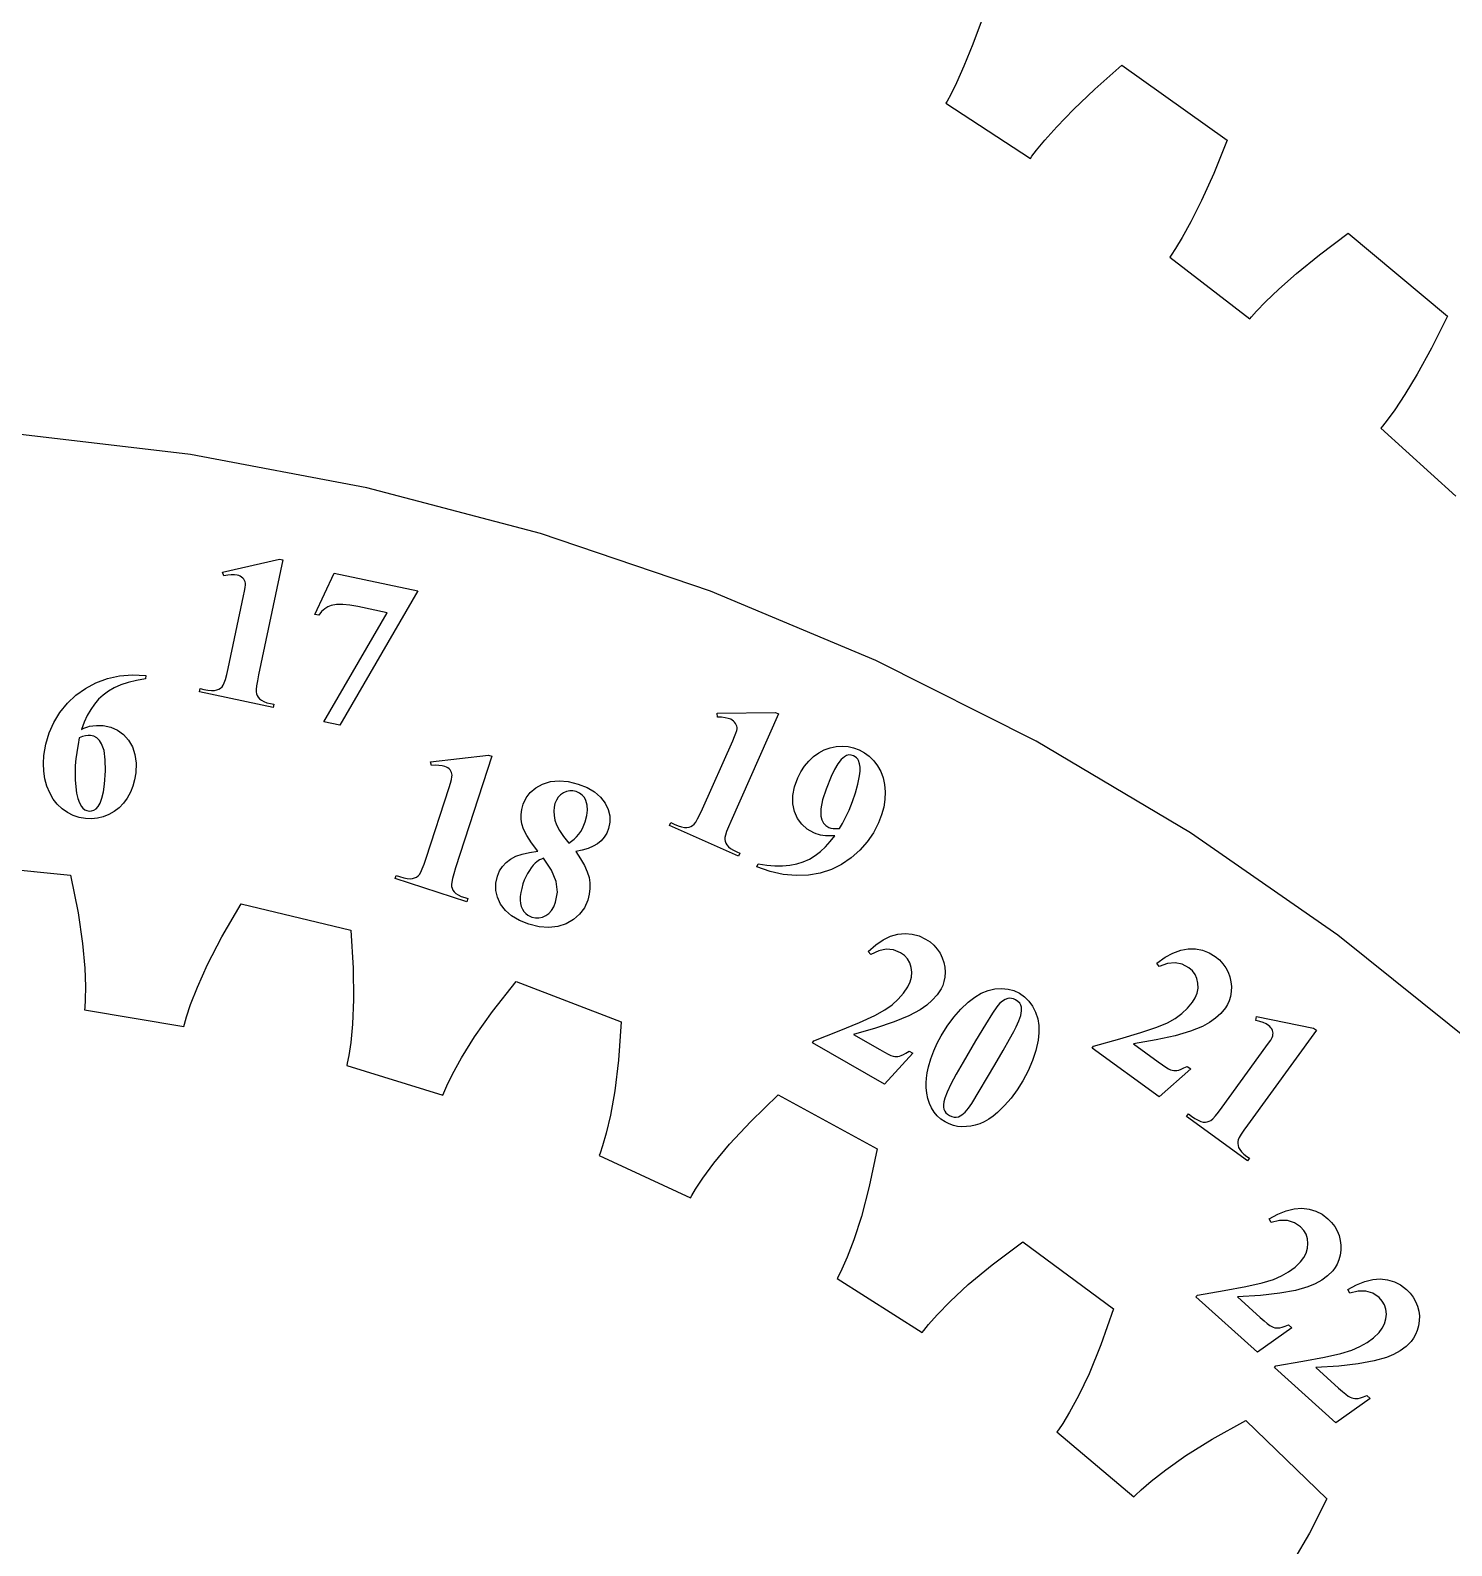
# Model space of a CAD drawing. Header units: metres. Extents: x -322 to 194, y -258 to 258.
# Drawn here: x -11.7 to 70.3, y 83.7 to 171.1 of the extents above; entities that cross this region are included whole.
import ezdxf

# ---------------------------------------------------------------- set-up
doc = ezdxf.new("R2010")
doc.units = ezdxf.units.M

msp = doc.modelspace()

# ---------------------------------------------------------------- linework, layer by layer
for p, q in [((43.2394, 171.952), (42.6589, 170.342)), ((42.6589, 170.342), (42.1422, 169.07)), ((42.1422, 169.07), (41.7088, 168.112)), ((49.6904, 167.757), (51.2448, 169.128)), ((51.2448, 169.128), (57.3403, 164.81)), ((41.7088, 168.112), (41.3769, 167.449)), ((41.1646, 167.062), (41.0897, 166.936)), ((41.3769, 167.449), (41.1646, 167.062)), ((48.4537, 166.573), (49.6904, 167.757)), ((41.0897, 166.936), (45.977, 163.758)), ((47.5006, 165.585), (48.4537, 166.573)), ((46.8013, 164.801), (47.5006, 165.585)), ((46.3295, 164.228), (46.8013, 164.801)), ((57.3403, 164.81), (56.5621, 162.888)), ((45.977, 163.758), (46.0618, 163.877)), ((46.0618, 163.877), (46.3295, 164.228)), ((56.5621, 162.888), (55.8554, 161.329)), ((55.8554, 161.329), (55.2393, 160.102)), ((55.2393, 160.102), (54.7312, 159.182)), ((54.7312, 159.182), (54.3477, 158.548)), ((62.6593, 158.194), (64.3178, 159.437)), ((64.3178, 159.437), (70.0509, 154.648)), ((54.3477, 158.548), (54.1052, 158.179)), ((54.1052, 158.179), (54.0206, 158.059)), ((54.0206, 158.059), (58.6399, 154.502)), ((61.3324, 157.112), (62.6593, 158.194)), ((60.3038, 156.203), (61.3324, 157.112)), ((59.5445, 155.476), (60.3038, 156.203)), ((58.734, 154.615), (59.0287, 154.943)), ((59.0287, 154.943), (59.5445, 155.476)), ((58.6399, 154.502), (58.734, 154.615)), ((70.0509, 154.648), (69.1225, 152.795)), ((69.1225, 152.795), (68.2942, 151.297)), ((68.2942, 151.297), (67.5825, 150.123)), ((67.5825, 150.123), (67.0029, 149.246)), ((67.0029, 149.246), (66.5702, 148.644)), ((-2.496, 146.664), (-12.7816, 147.876)), ((66.2992, 148.295), (66.2053, 148.183)), ((66.2053, 148.183), (70.5275, 144.27)), ((66.5702, 148.644), (66.2992, 148.295)), ((7.6799, 144.736), (-2.496, 146.664)), ((17.6966, 142.104), (7.6799, 144.736)), ((27.5053, 138.78), (17.6966, 142.104)), ((-0.64644, 139.882), (2.64139, 140.623)), ((2.83897, 140.581), (1.4285, 133.945)), ((2.64139, 140.623), (2.83897, 140.581)), ((-0.57875, 139.671), (-0.64644, 139.882)), ((-0.35113, 139.71), (-0.57875, 139.671)), ((-0.1451, 139.729), (-0.35113, 139.71)), ((0.03934, 139.727), (-0.1451, 139.729)), ((0.20224, 139.705), (0.03934, 139.727)), ((0.29391, 139.679), (0.20224, 139.705)), ((0.37721, 139.642), (0.29391, 139.679)), ((0.45213, 139.594), (0.37721, 139.642)), ((0.51869, 139.534), (0.45213, 139.594)), ((0.57521, 139.468), (0.51869, 139.534)), ((0.61885, 139.398), (0.57521, 139.468)), ((0.6496, 139.325), (0.61885, 139.398)), ((0.66745, 139.248), (0.6496, 139.325)), ((0.6539, 138.986), (0.66982, 139.143)), ((0.66982, 139.143), (0.66745, 139.248)), ((4.67241, 137.443), (5.79056, 139.822)), ((5.79056, 139.822), (10.6236, 138.795)), ((-0.32433, 134.318), (0.56718, 138.512)), ((0.56718, 138.512), (0.61967, 138.775)), ((0.61967, 138.775), (0.6539, 138.986)), ((10.6236, 138.795), (6.12775, 131.049)), ((37.0582, 134.779), (27.5053, 138.78)), ((4.89932, 137.395), (4.67241, 137.443)), ((5.0701, 137.599), (4.89932, 137.395)), ((5.24728, 137.76), (5.0701, 137.599)), ((5.20242, 131.245), (8.85794, 137.535)), ((5.43091, 137.877), (5.24728, 137.76)), ((5.62093, 137.952), (5.43091, 137.877)), ((5.9257, 138.006), (5.62093, 137.952)), ((6.28508, 138.014), (5.9257, 138.006)), ((6.69908, 137.977), (6.28508, 138.014)), ((7.16771, 137.894), (6.69908, 137.977)), ((8.85794, 137.535), (7.16771, 137.894)), ((46.3087, 130.122), (37.0582, 134.779)), ((-7.28972, 133.735), (-6.58737, 133.887)), ((-6.58737, 133.887), (-5.84708, 133.947)), ((-5.84708, 133.947), (-5.06882, 133.916)), ((-5.06882, 133.916), (-5.08888, 133.725)), ((-0.47842, 133.688), (-0.40401, 133.966)), ((-0.40401, 133.966), (-0.32433, 134.318)), ((1.4285, 133.945), (1.3595, 133.6)), ((-9.11816, 132.773), (-8.56757, 133.166)), ((-8.56757, 133.166), (-7.95412, 133.49)), ((-7.95412, 133.49), (-7.28972, 133.735)), ((-7.23337, 133.007), (-7.5354, 132.786)), ((-6.89943, 133.202), (-7.23337, 133.007)), ((-6.52385, 133.371), (-6.89943, 133.202)), ((-6.09691, 133.514), (-6.52385, 133.371)), ((-5.61858, 133.632), (-6.09691, 133.514)), ((-5.08888, 133.725), (-5.61858, 133.632)), ((-1.98492, 132.969), (-1.94501, 133.157)), ((2.27197, 132.065), (-1.98492, 132.969)), ((-1.94501, 133.157), (-1.73274, 133.112)), ((-1.73274, 133.112), (-1.49327, 133.069)), ((-1.49327, 133.069), (-1.2874, 133.049)), ((-1.2874, 133.049), (-1.11514, 133.051)), ((-1.11514, 133.051), (-0.97649, 133.077)), ((-0.97649, 133.077), (-0.86221, 133.122)), ((-0.86221, 133.122), (-0.76326, 133.182)), ((-0.76326, 133.182), (-0.67966, 133.257)), ((-0.67966, 133.257), (-0.61137, 133.347)), ((-0.61137, 133.347), (-0.54755, 133.481)), ((-0.54755, 133.481), (-0.47842, 133.688)), ((1.28967, 133.111), (1.28883, 132.966)), ((1.28883, 132.966), (1.30931, 132.857)), ((1.31323, 133.322), (1.28967, 133.111)), ((1.3595, 133.6), (1.31323, 133.322)), ((-10.0308, 131.784), (-9.60593, 132.313)), ((-9.60593, 132.313), (-9.11816, 132.773)), ((-8.04379, 132.264), (-8.25735, 131.956)), ((-7.80554, 132.538), (-8.04379, 132.264)), ((-7.5354, 132.786), (-7.80554, 132.538)), ((1.30931, 132.857), (1.34953, 132.755)), ((1.34953, 132.755), (1.4095, 132.658)), ((1.4095, 132.658), (1.48917, 132.566)), ((1.48917, 132.566), (1.59663, 132.483)), ((1.59663, 132.483), (1.73892, 132.409)), ((1.73892, 132.409), (1.91603, 132.345)), ((1.91603, 132.345), (2.12799, 132.291)), ((2.12799, 132.291), (2.31189, 132.252)), ((2.31189, 132.252), (2.27197, 132.065)), ((-10.6562, 130.598), (-10.3837, 131.206)), ((-10.3837, 131.206), (-10.0308, 131.784)), ((-8.63196, 131.224), (-8.793, 130.799)), ((-8.45341, 131.61), (-8.63196, 131.224)), ((-8.25735, 131.956), (-8.45341, 131.61)), ((6.12775, 131.049), (5.20242, 131.245)), ((27.8918, 131.733), (31.2618, 131.774)), ((27.9142, 131.513), (27.8918, 131.733)), ((28.1449, 131.504), (27.9142, 131.513)), ((28.3503, 131.479), (28.1449, 131.504)), ((28.5303, 131.439), (28.3503, 131.479)), ((28.6851, 131.384), (28.5303, 131.439)), ((28.7693, 131.339), (28.6851, 131.384)), ((31.4463, 131.692), (28.687, 125.495)), ((28.8431, 131.286), (28.7693, 131.339)), ((28.9064, 131.223), (28.8431, 131.286)), ((28.9592, 131.151), (28.9064, 131.223)), ((31.2618, 131.774), (31.4463, 131.692)), ((-10.8486, 129.959), (-10.6562, 130.598)), ((-8.92137, 130.324), (-8.9899, 129.94)), ((-8.72978, 130.391), (-8.92137, 130.324)), ((-8.793, 130.799), (-8.65785, 130.867)), ((-8.55869, 130.436), (-8.72978, 130.391)), ((-8.65785, 130.867), (-8.53564, 130.92)), ((-8.4081, 130.457), (-8.55869, 130.436)), ((-8.53564, 130.92), (-8.42638, 130.96)), ((-8.42638, 130.96), (-8.33006, 130.985)), ((-8.27802, 130.456), (-8.4081, 130.457)), ((-8.33006, 130.985), (-8.12878, 131.016)), ((-8.07315, 130.409), (-8.27802, 130.456)), ((-8.12878, 131.016), (-7.92831, 131.033)), ((-7.89615, 130.313), (-8.07315, 130.409)), ((-7.92831, 131.033), (-7.72867, 131.034)), ((-7.74704, 130.168), (-7.89615, 130.313)), ((-7.72867, 131.034), (-7.52986, 131.021)), ((-7.52986, 131.021), (-7.09674, 130.933)), ((-7.09674, 130.933), (-6.71034, 130.766)), ((-6.71034, 130.766), (-6.37065, 130.518)), ((-6.37065, 130.518), (-6.0777, 130.191)), ((28.794, 130.141), (28.9001, 130.388)), ((28.9001, 130.388), (28.9774, 130.586)), ((29.0007, 131.074), (28.9592, 131.151)), ((28.9774, 130.586), (29.0257, 130.737)), ((29.0288, 130.997), (29.0007, 131.074)), ((29.0257, 130.737), (29.0452, 130.84)), ((29.0437, 130.919), (29.0288, 130.997)), ((29.0452, 130.84), (29.0437, 130.919)), ((-10.9607, 129.289), (-10.8486, 129.959)), ((-9.04462, 129.61), (-9.08553, 129.336)), ((-8.9899, 129.94), (-9.04462, 129.61)), ((-7.62579, 129.974), (-7.74704, 130.168)), ((-7.49039, 129.576), (-7.62579, 129.974)), ((-7.41858, 129.054), (-7.49039, 129.576)), ((-6.0777, 130.191), (-5.84897, 129.797)), ((-5.84897, 129.797), (-5.70302, 129.35)), ((27.0499, 126.223), (28.794, 130.141)), ((33.4632, 129.233), (33.7618, 129.451)), ((33.7618, 129.451), (34.0774, 129.619)), ((34.0774, 129.619), (34.4101, 129.738)), ((34.4101, 129.738), (34.7599, 129.807)), ((34.7599, 129.807), (35.1119, 129.83)), ((35.1119, 129.83), (35.4502, 129.807)), ((35.4502, 129.807), (35.7749, 129.739)), ((35.7749, 129.739), (36.086, 129.626)), ((36.086, 129.626), (36.3971, 129.46)), ((36.3971, 129.46), (36.6784, 129.25)), ((55.2119, 124.831), (46.3087, 130.122)), ((-10.9863, 128.83), (-10.9607, 129.289)), ((-10.965, 128.383), (-10.9863, 128.83)), ((-9.14589, 128.704), (-9.1584, 128.296)), ((-9.11266, 129.116), (-9.14589, 128.704)), ((-9.08553, 129.336), (-9.11266, 129.116)), ((-7.41035, 128.41), (-7.41858, 129.054)), ((-5.70302, 129.35), (-5.63979, 128.85)), ((-5.63979, 128.85), (-5.65929, 128.298)), ((11.36, 128.932), (14.7073, 129.325)), ((11.4053, 128.715), (11.36, 128.932)), ((11.6357, 128.73), (11.4053, 128.715)), ((11.8426, 128.727), (11.6357, 128.73)), ((12.0258, 128.706), (11.8426, 128.727)), ((12.1855, 128.667), (12.0258, 128.706)), ((12.274, 128.632), (12.1855, 128.667)), ((12.3529, 128.586), (12.274, 128.632)), ((12.4224, 128.53), (12.3529, 128.586)), ((14.8994, 129.262), (12.803, 122.811)), ((14.7073, 129.325), (14.8994, 129.262)), ((32.7334, 128.361), (32.9457, 128.685)), ((32.9457, 128.685), (33.189, 128.975)), ((33.189, 128.975), (33.4632, 129.233)), ((34.8702, 128.823), (34.676, 128.492)), ((35.0573, 129.068), (34.8702, 128.823)), ((35.2376, 129.228), (35.0573, 129.068)), ((35.3663, 129.296), (35.2376, 129.228)), ((35.4965, 129.327), (35.3663, 129.296)), ((35.6281, 129.322), (35.4965, 129.327)), ((35.7612, 129.281), (35.6281, 129.322)), ((35.8601, 129.227), (35.7612, 129.281)), ((35.942, 129.164), (35.8601, 129.227)), ((36.0071, 129.089), (35.942, 129.164)), ((36.0552, 129.004), (36.0071, 129.089)), ((36.1154, 128.822), (36.0552, 129.004)), ((36.1463, 128.615), (36.1154, 128.822)), ((36.1476, 128.383), (36.1463, 128.615)), ((36.6784, 129.25), (36.9298, 128.996)), ((36.9298, 128.996), (37.1513, 128.7)), ((37.1513, 128.7), (37.334, 128.367)), ((-10.8969, 127.948), (-10.965, 128.383)), ((-10.7819, 127.527), (-10.8969, 127.948)), ((-9.1584, 128.296), (-9.15018, 127.893)), ((-9.15018, 127.893), (-9.12125, 127.494)), ((-7.46573, 127.642), (-7.41035, 128.41)), ((-5.72194, 127.902), (-5.82448, 127.527)), ((-5.65929, 128.298), (-5.72194, 127.902)), ((12.4824, 128.464), (12.4224, 128.53)), ((12.4238, 127.442), (12.5035, 127.699)), ((12.5317, 128.392), (12.4824, 128.464)), ((12.5035, 127.699), (12.5596, 127.905)), ((12.5678, 128.319), (12.5317, 128.392)), ((12.5596, 127.905), (12.5919, 128.06)), ((12.5907, 128.242), (12.5678, 128.319)), ((12.6004, 128.164), (12.5907, 128.242)), ((12.5919, 128.06), (12.6004, 128.164)), ((17.8255, 127.648), (18.2787, 127.791)), ((18.2787, 127.791), (18.7699, 127.839)), ((18.7699, 127.839), (19.2992, 127.791)), ((19.2992, 127.791), (19.8665, 127.649)), ((32.3611, 127.483), (32.5522, 128.006)), ((32.5522, 128.006), (32.7334, 128.361)), ((34.4749, 128.076), (34.1819, 127.358)), ((34.676, 128.492), (34.4749, 128.076)), ((36.0205, 127.639), (36.1196, 128.126)), ((36.1196, 128.126), (36.1476, 128.383)), ((37.334, 128.367), (37.4683, 128.005)), ((37.4683, 128.005), (37.5542, 127.614)), ((-10.623, 127.134), (-10.7819, 127.527)), ((-10.4241, 126.784), (-10.623, 127.134)), ((-9.12125, 127.494), (-9.07158, 127.126)), ((-9.07158, 127.126), (-9.00114, 126.814)), ((-9.00114, 126.814), (-8.90996, 126.559)), ((-7.70441, 126.55), (-7.60634, 126.828)), ((-7.60634, 126.828), (-7.52678, 127.192)), ((-7.52678, 127.192), (-7.46573, 127.642)), ((-6.14925, 126.841), (-6.36691, 126.54)), ((-5.96692, 127.174), (-6.14925, 126.841)), ((-5.82448, 127.527), (-5.96692, 127.174)), ((11.0987, 123.364), (12.4238, 127.442)), ((16.7013, 126.479), (16.8675, 126.848)), ((16.8675, 126.848), (17.1103, 127.165)), ((17.1103, 127.165), (17.4296, 127.432)), ((17.4296, 127.432), (17.8255, 127.648)), ((18.7263, 126.893), (18.6174, 126.728)), ((18.863, 127.031), (18.7263, 126.893)), ((19.0276, 127.141), (18.863, 127.031)), ((19.2075, 127.218), (19.0276, 127.141)), ((19.3903, 127.255), (19.2075, 127.218)), ((19.5758, 127.253), (19.3903, 127.255)), ((19.7642, 127.211), (19.5758, 127.253)), ((19.9565, 127.128), (19.7642, 127.211)), ((19.8665, 127.649), (20.3885, 127.442)), ((20.114, 127.015), (19.9565, 127.128)), ((20.2367, 126.872), (20.114, 127.015)), ((20.3246, 126.7), (20.2367, 126.872)), ((20.3885, 127.442), (20.8239, 127.191)), ((20.8239, 127.191), (21.1725, 126.894)), ((21.1725, 126.894), (21.4345, 126.552)), ((32.2634, 126.515), (32.2648, 126.986)), ((32.2648, 126.986), (32.3611, 127.483)), ((34.1819, 127.358), (33.9859, 126.741)), ((35.7149, 126.65), (35.8856, 127.147)), ((35.8856, 127.147), (36.0205, 127.639)), ((37.5542, 127.614), (37.5916, 127.194)), ((37.5916, 127.194), (37.5779, 126.756)), ((-10.1851, 126.479), (-10.4241, 126.784)), ((-9.90602, 126.217), (-10.1851, 126.479)), ((-9.59702, 126.003), (-9.90602, 126.217)), ((-9.26817, 125.838), (-9.59702, 126.003)), ((-8.90996, 126.559), (-8.798, 126.36)), ((-8.798, 126.36), (-8.70383, 126.252)), ((-8.70383, 126.252), (-8.59778, 126.17)), ((-8.59778, 126.17), (-8.47983, 126.116)), ((-8.47983, 126.116), (-8.35002, 126.088)), ((-8.35002, 126.088), (-8.21252, 126.094)), ((-8.21252, 126.094), (-8.07854, 126.14)), ((-8.07854, 126.14), (-7.94801, 126.228)), ((-7.94801, 126.228), (-7.82098, 126.357)), ((-7.82098, 126.357), (-7.70441, 126.55)), ((-6.89444, 126.065), (-7.20433, 125.891)), ((-6.6153, 126.281), (-6.89444, 126.065)), ((-6.36691, 126.54), (-6.6153, 126.281)), ((16.5836, 125.897), (16.6234, 126.185)), ((16.6234, 126.185), (16.7013, 126.479)), ((18.4848, 126.317), (18.4671, 126.084)), ((18.4671, 126.084), (18.483, 125.836)), ((18.5363, 126.535), (18.4848, 126.317)), ((18.6174, 126.728), (18.5363, 126.535)), ((20.3936, 126.439), (20.3246, 126.7)), ((20.3707, 125.828), (20.409, 126.148)), ((20.409, 126.148), (20.3936, 126.439)), ((21.4345, 126.552), (21.6108, 126.188)), ((21.6108, 126.188), (21.7023, 125.821)), ((26.899, 125.897), (27.0499, 126.223)), ((32.3569, 126.07), (32.2634, 126.515)), ((32.5326, 125.669), (32.3569, 126.07)), ((33.8868, 126.222), (33.8846, 125.803)), ((33.9859, 126.741), (33.8868, 126.222)), ((35.3959, 125.906), (35.5085, 126.149)), ((35.5085, 126.149), (35.7149, 126.65)), ((37.5099, 126.313), (37.3876, 125.864)), ((37.5779, 126.756), (37.5099, 126.313)), ((-8.91951, 125.723), (-9.26817, 125.838)), ((-8.55099, 125.658), (-8.91951, 125.723)), ((-8.20578, 125.646), (-8.55099, 125.658)), ((-7.86626, 125.68), (-8.20578, 125.646)), ((-7.53242, 125.762), (-7.86626, 125.68)), ((-7.20433, 125.891), (-7.53242, 125.762)), ((16.5821, 125.618), (16.5836, 125.897)), ((16.6188, 125.345), (16.5821, 125.618)), ((16.7193, 125.046), (16.6188, 125.345)), ((18.483, 125.836), (18.5325, 125.572)), ((18.5325, 125.572), (18.6328, 125.286)), ((18.6328, 125.286), (18.7995, 124.969)), ((20.0199, 124.914), (20.1187, 125.088)), ((20.1187, 125.088), (20.205, 125.276)), ((20.205, 125.276), (20.2789, 125.478)), ((20.2789, 125.478), (20.3707, 125.828)), ((21.631, 125.083), (21.5229, 124.819)), ((21.7091, 125.453), (21.631, 125.083)), ((21.7023, 125.821), (21.7091, 125.453)), ((25.1453, 125.25), (25.2234, 125.425)), ((29.1211, 123.48), (25.1453, 125.25)), ((25.2234, 125.425), (25.4216, 125.337)), ((25.4216, 125.337), (25.6469, 125.245)), ((25.6469, 125.245), (25.8441, 125.183)), ((25.8441, 125.183), (26.0132, 125.15)), ((26.0132, 125.15), (26.1541, 125.146)), ((26.1541, 125.146), (26.2752, 125.166)), ((26.2752, 125.166), (26.3845, 125.204)), ((26.3845, 125.204), (26.4819, 125.26)), ((26.4819, 125.26), (26.5674, 125.334)), ((26.5674, 125.334), (26.6577, 125.452)), ((26.6577, 125.452), (26.7682, 125.639)), ((26.7682, 125.639), (26.899, 125.897)), ((28.5478, 125.172), (28.4447, 124.909)), ((28.687, 125.495), (28.5478, 125.172)), ((32.7775, 125.329), (32.5326, 125.669)), ((33.0917, 125.051), (32.7775, 125.329)), ((33.8846, 125.803), (33.936, 125.583)), ((33.936, 125.583), (34.0284, 125.401)), ((34.0284, 125.401), (34.1619, 125.257)), ((34.1619, 125.257), (34.3364, 125.151)), ((34.3364, 125.151), (34.4534, 125.112)), ((34.4534, 125.112), (34.5971, 125.088)), ((34.5971, 125.088), (34.7674, 125.079)), ((34.7674, 125.079), (34.9644, 125.084)), ((34.9644, 125.084), (35.1239, 125.373)), ((35.1239, 125.373), (35.2677, 125.647)), ((35.2677, 125.647), (35.3959, 125.906)), ((37.2109, 125.409), (36.9139, 124.837)), ((37.3876, 125.864), (37.2109, 125.409)), ((16.9079, 124.684), (16.7193, 125.046)), ((17.1846, 124.26), (16.9079, 124.684)), ((17.5494, 123.773), (17.1846, 124.26)), ((18.7995, 124.969), (19.0327, 124.622)), ((19.0327, 124.622), (19.3323, 124.244)), ((19.3323, 124.244), (19.4964, 124.351)), ((19.4964, 124.351), (19.6472, 124.471)), ((19.6472, 124.471), (19.7846, 124.605)), ((19.7846, 124.605), (19.9087, 124.753)), ((19.9087, 124.753), (20.0199, 124.914)), ((20.989, 124.204), (20.7386, 124.056)), ((21.202, 124.379), (20.989, 124.204)), ((21.3799, 124.584), (21.202, 124.379)), ((21.5229, 124.819), (21.3799, 124.584)), ((28.3468, 124.566), (28.3443, 124.455)), ((28.3443, 124.455), (28.3623, 124.347)), ((28.3777, 124.707), (28.3468, 124.566)), ((28.3623, 124.347), (28.4007, 124.239)), ((28.4447, 124.909), (28.3777, 124.707)), ((28.4007, 124.239), (28.4597, 124.133)), ((33.475, 124.834), (33.0917, 125.051)), ((33.6059, 124.781), (33.475, 124.834)), ((33.7373, 124.737), (33.6059, 124.781)), ((33.8692, 124.703), (33.7373, 124.737)), ((34.0017, 124.679), (33.8692, 124.703)), ((34.1441, 124.664), (34.0017, 124.679)), ((34.3048, 124.657), (34.1441, 124.664)), ((34.1496, 124.021), (34.4242, 124.325)), ((34.4838, 124.656), (34.3048, 124.657)), ((34.4242, 124.325), (34.681, 124.664)), ((34.681, 124.664), (34.4838, 124.656)), ((36.5514, 124.31), (36.1236, 123.826)), ((36.9139, 124.837), (36.5514, 124.31)), ((63.7242, 118.931), (55.2119, 124.831)), ((10.9827, 123.023), (11.0987, 123.364)), ((15.7195, 123.127), (15.9704, 123.321)), ((15.9704, 123.321), (16.2731, 123.481)), ((16.2731, 123.481), (16.6372, 123.609)), ((16.6372, 123.609), (17.0626, 123.707)), ((17.0626, 123.707), (17.5494, 123.773)), ((17.7509, 123.316), (17.6463, 123.267)), ((17.8716, 123.363), (17.7509, 123.316)), ((18.3347, 122.673), (17.8716, 123.363)), ((20.1142, 123.835), (19.7401, 123.761)), ((19.7401, 123.761), (20.0188, 123.34)), ((20.0188, 123.34), (20.2384, 122.95)), ((20.447, 123.933), (20.1142, 123.835)), ((20.7386, 124.056), (20.447, 123.933)), ((28.4597, 124.133), (28.5474, 124.029)), ((28.5474, 124.029), (28.6712, 123.928)), ((28.6712, 123.928), (28.8312, 123.828)), ((28.8312, 123.828), (29.0274, 123.732)), ((29.0274, 123.732), (29.1992, 123.655)), ((29.1992, 123.655), (29.1211, 123.48)), ((32.8651, 123.163), (33.2172, 123.321)), ((33.2172, 123.321), (33.5469, 123.518)), ((33.5469, 123.518), (33.8572, 123.752)), ((33.8572, 123.752), (34.1496, 124.021)), ((35.6304, 123.386), (35.0824, 123.011)), ((36.1236, 123.826), (35.6304, 123.386)), ((-15.8861, 123.043), (-9.42284, 122.393)), ((10.7118, 122.429), (10.7893, 122.556)), ((10.7893, 122.556), (10.8796, 122.754)), ((10.8796, 122.754), (10.9827, 123.023)), ((12.6983, 122.475), (12.6232, 122.203)), ((12.803, 122.811), (12.6983, 122.475)), ((15.2202, 122.335), (15.3444, 122.635)), ((15.3444, 122.635), (15.5108, 122.899)), ((15.5108, 122.899), (15.7195, 123.127)), ((16.9477, 122.479), (16.8502, 122.291)), ((17.057, 122.659), (16.9477, 122.479)), ((17.1705, 122.821), (17.057, 122.659)), ((17.2798, 122.96), (17.1705, 122.821)), ((17.3849, 123.075), (17.2798, 122.96)), ((17.4857, 123.166), (17.3849, 123.075)), ((17.5579, 123.217), (17.4857, 123.166)), ((17.6463, 123.267), (17.5579, 123.217)), ((18.6047, 122.019), (18.3347, 122.673)), ((20.2384, 122.95), (20.399, 122.59)), ((20.399, 122.59), (20.5006, 122.261)), ((30.1924, 122.863), (30.2705, 123.038)), ((30.962, 122.599), (30.1924, 122.863)), ((30.2705, 123.038), (30.7618, 122.959)), ((30.7618, 122.959), (31.2293, 122.92)), ((31.7138, 122.432), (30.962, 122.599)), ((31.2293, 122.92), (31.6731, 122.921)), ((31.6731, 122.921), (32.0932, 122.962)), ((32.0932, 122.962), (32.4904, 123.043)), ((32.4904, 123.043), (32.8651, 123.163)), ((33.8494, 122.515), (33.1644, 122.393)), ((34.4887, 122.72), (33.8494, 122.515)), ((35.0824, 123.011), (34.4887, 122.72)), ((-9.42284, 122.393), (-8.98534, 120.222)), ((9.30627, 122.197), (9.3656, 122.38)), ((13.4453, 120.852), (9.30627, 122.197)), ((9.3656, 122.38), (9.57198, 122.313)), ((9.57198, 122.313), (9.80565, 122.245)), ((9.80565, 122.245), (10.0083, 122.203)), ((10.0083, 122.203), (10.1799, 122.188)), ((10.1799, 122.188), (10.3204, 122.199)), ((10.3204, 122.199), (10.4388, 122.231)), ((10.4388, 122.231), (10.5435, 122.281)), ((10.5435, 122.281), (10.6345, 122.347)), ((10.6345, 122.347), (10.7118, 122.429)), ((12.5777, 121.995), (12.5617, 121.851)), ((12.5617, 121.851), (12.5708, 121.741)), ((12.5708, 121.741), (12.6, 121.635)), ((12.6232, 122.203), (12.5777, 121.995)), ((12.6, 121.635), (12.6495, 121.532)), ((15.1301, 121.922), (15.2202, 122.335)), ((15.1304, 121.515), (15.1301, 121.922)), ((16.615, 121.629), (16.5634, 121.384)), ((16.6906, 121.89), (16.615, 121.629)), ((16.7645, 122.095), (16.6906, 121.89)), ((16.8502, 122.291), (16.7645, 122.095)), ((18.6813, 121.403), (18.6047, 122.019)), ((20.5006, 122.261), (20.5501, 121.944)), ((20.5539, 121.621), (20.512, 121.292)), ((20.5501, 121.944), (20.5539, 121.621)), ((32.448, 122.364), (31.7138, 122.432)), ((33.1644, 122.393), (32.448, 122.364)), ((-0.69272, 118.823), (0.43259, 120.73)), ((0.43259, 120.73), (6.75151, 119.224)), ((12.6495, 121.532), (12.7192, 121.433)), ((12.7192, 121.433), (12.8173, 121.339)), ((12.8173, 121.339), (12.9511, 121.25)), ((12.9511, 121.25), (13.1206, 121.168)), ((13.1206, 121.168), (13.3258, 121.093)), ((13.3258, 121.093), (13.5046, 121.035)), ((13.5046, 121.035), (13.4453, 120.852)), ((15.2209, 121.114), (15.1304, 121.515)), ((15.4016, 120.719), (15.2209, 121.114)), ((15.6723, 120.352), (15.4016, 120.719)), ((16.5357, 121.155), (16.5321, 120.943)), ((16.5321, 120.943), (16.5519, 120.749)), ((16.5634, 121.384), (16.5357, 121.155)), ((16.5519, 120.749), (16.5943, 120.577)), ((18.4632, 120.571), (18.5648, 120.824)), ((18.5648, 120.824), (18.6813, 121.403)), ((20.4245, 120.956), (20.2312, 120.513)), ((20.512, 121.292), (20.4245, 120.956)), ((-8.98534, 120.222), (-8.72824, 118.444)), ((16.0325, 120.036), (15.6723, 120.352)), ((16.4822, 119.771), (16.0325, 120.036)), ((16.5943, 120.577), (16.6593, 120.425)), ((16.6593, 120.425), (16.747, 120.294)), ((16.747, 120.294), (16.8502, 120.182)), ((16.8502, 120.182), (16.9617, 120.091)), ((16.9617, 120.091), (17.0818, 120.018)), ((17.0818, 120.018), (17.2102, 119.965)), ((17.2102, 119.965), (17.4135, 119.921)), ((17.4135, 119.921), (17.6135, 119.921)), ((17.6135, 119.921), (17.8102, 119.966)), ((17.8102, 119.966), (18.0036, 120.055)), ((18.0036, 120.055), (18.1826, 120.186)), ((18.1826, 120.186), (18.3358, 120.359)), ((18.3358, 120.359), (18.4632, 120.571)), ((19.6109, 119.826), (19.1839, 119.581)), ((19.96, 120.137), (19.6109, 119.826)), ((20.2312, 120.513), (19.96, 120.137)), ((6.75151, 119.224), (6.89578, 117.015)), ((17.0214, 119.556), (16.4822, 119.771)), ((17.6184, 119.407), (17.0214, 119.556)), ((18.1778, 119.362), (17.6184, 119.407)), ((18.6997, 119.42), (18.1778, 119.362)), ((19.1839, 119.581), (18.6997, 119.42)), ((37.9041, 118.864), (38.3295, 118.983)), ((38.3295, 118.983), (38.7484, 119.024)), ((38.7484, 119.024), (39.1545, 118.99)), ((39.1545, 118.99), (39.5479, 118.884)), ((-8.72824, 118.444), (-8.60069, 117.03)), ((-1.5188, 117.228), (-0.69272, 118.823)), ((36.6182, 117.985), (37.0485, 118.365)), ((37.0485, 118.365), (37.4771, 118.658)), ((37.6585, 118.115), (37.2232, 118.024)), ((37.4771, 118.658), (37.9041, 118.864)), ((38.079, 118.078), (37.6585, 118.115)), ((38.4848, 117.912), (38.079, 118.078)), ((39.5479, 118.884), (39.9284, 118.705)), ((39.9284, 118.705), (40.1809, 118.538)), ((40.1809, 118.538), (40.4033, 118.346)), ((40.4033, 118.346), (40.5957, 118.129)), ((40.5957, 118.129), (40.7579, 117.887)), ((54.6497, 118.059), (55.0853, 118.134)), ((55.0853, 118.134), (55.5061, 118.13)), ((55.5061, 118.13), (55.9065, 118.054)), ((71.8043, 112.452), (63.7242, 118.931)), ((-2.10309, 115.934), (-1.5188, 117.228)), ((36.7731, 117.804), (36.6182, 117.985)), ((37.2232, 118.024), (36.7731, 117.804)), ((38.7054, 117.754), (38.4848, 117.912)), ((38.8806, 117.561), (38.7054, 117.754)), ((39.0103, 117.332), (38.8806, 117.561)), ((39.0945, 117.068), (39.0103, 117.332)), ((40.7579, 117.887), (40.8867, 117.628)), ((40.8867, 117.628), (40.9779, 117.359)), ((40.9779, 117.359), (41.0315, 117.081)), ((53.2791, 117.32), (53.7466, 117.652)), ((53.4141, 117.123), (53.2791, 117.32)), ((53.8847, 117.295), (53.4141, 117.123)), ((53.7466, 117.652), (54.2035, 117.898)), ((54.3272, 117.34), (53.8847, 117.295)), ((54.2035, 117.898), (54.6497, 118.059)), ((54.7415, 117.259), (54.3272, 117.34)), ((55.1277, 117.052), (54.7415, 117.259)), ((55.9065, 118.054), (56.2866, 117.907)), ((56.2866, 117.907), (56.6463, 117.689)), ((56.6463, 117.689), (56.88, 117.497)), ((56.88, 117.497), (57.0811, 117.283)), ((57.0811, 117.283), (57.2497, 117.047)), ((-8.60069, 117.03), (-8.56027, 115.957)), ((6.89578, 117.015), (6.9136, 115.218)), ((39.0298, 116.227), (39.1071, 116.507)), ((39.1286, 116.787), (39.0945, 117.068)), ((39.1071, 116.507), (39.1286, 116.787)), ((41.0313, 116.513), (40.9879, 116.258)), ((41.0475, 116.793), (41.0313, 116.513)), ((41.0315, 117.081), (41.0475, 116.793)), ((55.3306, 116.872), (55.1277, 117.052)), ((55.4846, 116.661), (55.3306, 116.872)), ((55.5897, 116.42), (55.4846, 116.661)), ((55.6459, 116.149), (55.5897, 116.42)), ((57.2497, 117.047), (57.3858, 116.79)), ((57.3858, 116.79), (57.4868, 116.518)), ((57.4868, 116.518), (57.5494, 116.242)), ((-8.56027, 115.957), (-8.57043, 115.205)), ((-2.49338, 114.933), (-2.10309, 115.934)), ((14.928, 114.523), (16.2975, 116.263)), ((16.2975, 116.263), (22.3593, 113.929)), ((38.3462, 115.234), (38.6488, 115.579)), ((38.6488, 115.579), (38.8969, 115.948)), ((38.8969, 115.948), (39.0298, 116.227)), ((40.5919, 115.483), (40.3149, 115.169)), ((40.8194, 115.822), (40.5919, 115.483)), ((40.9173, 116.028), (40.8194, 115.822)), ((40.9879, 116.258), (40.9173, 116.028)), ((42.763, 115.357), (43.1431, 115.58)), ((43.1431, 115.58), (43.5313, 115.736)), ((43.5313, 115.736), (43.9276, 115.824)), ((43.9276, 115.824), (44.3166, 115.85)), ((44.3166, 115.85), (44.6827, 115.817)), ((44.6827, 115.817), (45.0258, 115.726)), ((45.0258, 115.726), (45.346, 115.577)), ((45.346, 115.577), (45.6395, 115.372)), ((55.4936, 115.319), (55.5997, 115.589)), ((55.5997, 115.589), (55.6504, 115.866)), ((55.6504, 115.866), (55.6459, 116.149)), ((57.5594, 115.671), (57.5141, 115.394)), ((57.5494, 116.242), (57.5736, 115.959)), ((57.5736, 115.959), (57.5594, 115.671)), ((-8.5986, 114.761), (-8.61455, 114.615)), ((-8.61455, 114.615), (-2.88235, 113.648)), ((-8.57043, 115.205), (-8.5986, 114.761)), ((-2.73033, 114.22), (-2.49338, 114.933)), ((6.9136, 115.218), (6.85156, 113.8)), ((36.9915, 114.3), (37.5772, 114.622)), ((37.5772, 114.622), (37.989, 114.916)), ((37.989, 114.916), (38.3462, 115.234)), ((39.6126, 114.616), (38.9642, 114.274)), ((39.9885, 114.88), (39.6126, 114.616)), ((40.3149, 115.169), (39.9885, 114.88)), ((41.5545, 114.189), (41.959, 114.652)), ((41.959, 114.652), (42.3912, 115.067)), ((42.3912, 115.067), (42.763, 115.357)), ((44.0291, 114.79), (43.781, 114.432)), ((44.1964, 114.979), (44.0291, 114.79)), ((44.3599, 115.123), (44.1964, 114.979)), ((44.5196, 115.224), (44.3599, 115.123)), ((44.6754, 115.279), (44.5196, 115.224)), ((44.7816, 115.291), (44.6754, 115.279)), ((44.891, 115.28), (44.7816, 115.291)), ((45.0036, 115.247), (44.891, 115.28)), ((45.1194, 115.19), (45.0036, 115.247)), ((45.2556, 115.098), (45.1194, 115.19)), ((45.3584, 114.996), (45.2556, 115.098)), ((45.4279, 114.886), (45.3584, 114.996)), ((45.4641, 114.767), (45.4279, 114.886)), ((45.4674, 114.555), (45.4641, 114.767)), ((45.6395, 115.372), (45.892, 115.12)), ((45.892, 115.12), (46.1035, 114.822)), ((46.1035, 114.822), (46.2741, 114.476)), ((54.71, 114.403), (55.047, 114.714)), ((55.047, 114.714), (55.3323, 115.055)), ((55.3323, 115.055), (55.4936, 115.319)), ((57.231, 114.729), (56.9694, 114.416)), ((57.3499, 114.923), (57.231, 114.729)), ((57.4442, 115.145), (57.3499, 114.923)), ((57.5141, 115.394), (57.4442, 115.145)), ((-2.88235, 113.648), (-2.84937, 113.791)), ((-2.84937, 113.791), (-2.73033, 114.22)), ((6.85156, 113.8), (6.74855, 112.731)), ((13.8966, 113.052), (14.928, 114.523)), ((22.3593, 113.929), (22.2077, 111.719)), ((34.9407, 113.404), (36.1127, 113.894)), ((36.1127, 113.894), (36.9915, 114.3)), ((38.1056, 113.925), (37.0368, 113.569)), ((38.9642, 114.274), (38.1056, 113.925)), ((41.1775, 113.679), (41.5545, 114.189)), ((43.3753, 113.781), (42.812, 112.836)), ((43.781, 114.432), (43.3753, 113.781)), ((45.1585, 113.632), (45.3146, 113.988)), ((45.3146, 113.988), (45.4176, 114.295)), ((45.4176, 114.295), (45.4674, 114.555)), ((46.2741, 114.476), (46.396, 114.099)), ((46.396, 114.099), (46.4605, 113.707)), ((46.4605, 113.707), (46.4678, 113.299)), ((53.2651, 113.616), (53.8813, 113.875)), ((53.8813, 113.875), (54.3214, 114.124)), ((54.3214, 114.124), (54.71, 114.403)), ((56.3063, 113.879), (55.9048, 113.656)), ((56.6611, 114.133), (56.3063, 113.879)), ((56.9694, 114.416), (56.6611, 114.133)), ((58.9942, 114.006), (59.0181, 114.226)), ((59.218, 113.948), (58.9942, 114.006)), ((59.0181, 114.226), (62.3229, 113.565)), ((59.4137, 113.882), (59.218, 113.948)), ((59.5815, 113.805), (59.4137, 113.882)), ((59.7213, 113.718), (59.5815, 113.805)), ((59.7945, 113.657), (59.7213, 113.718)), ((13.1451, 111.848), (13.8966, 113.052)), ((33.4085, 112.714), (33.4755, 112.83)), ((33.4755, 112.83), (34.9407, 113.404)), ((37.0368, 113.569), (35.7579, 113.205)), ((35.7579, 113.205), (37.2872, 112.322)), ((40.5969, 112.688), (40.8282, 113.122)), ((40.8282, 113.122), (41.1775, 113.679)), ((42.812, 112.836), (42.0911, 111.597)), ((44.4059, 112.282), (44.7717, 112.925)), ((44.7717, 112.925), (45.0226, 113.375)), ((45.0226, 113.375), (45.1585, 113.632)), ((46.4177, 112.875), (46.2831, 112.282)), ((46.4678, 113.299), (46.4177, 112.875)), ((49.6147, 112.521), (51.1318, 112.939)), ((51.1318, 112.939), (52.3486, 113.303)), ((53.2337, 112.884), (51.9237, 112.656)), ((52.3486, 113.303), (53.2651, 113.616)), ((54.3338, 113.126), (53.2337, 112.884)), ((55.2242, 113.384), (54.3338, 113.126)), ((55.9048, 113.656), (55.2242, 113.384)), ((62.4863, 113.446), (58.4988, 107.958)), ((59.7246, 112.699), (59.8415, 112.878)), ((59.8555, 113.59), (59.7945, 113.657)), ((59.8415, 112.878), (59.9201, 113.015)), ((59.9043, 113.515), (59.8555, 113.59)), ((59.941, 113.434), (59.9043, 113.515)), ((59.9201, 113.015), (59.9605, 113.112)), ((59.9657, 113.35), (59.941, 113.434)), ((59.9605, 113.112), (59.9755, 113.189)), ((59.9772, 113.269), (59.9657, 113.35)), ((59.9755, 113.189), (59.9772, 113.269)), ((62.3229, 113.565), (62.4863, 113.446)), ((6.63831, 111.987), (6.55119, 111.551)), ((6.74855, 112.731), (6.63831, 111.987)), ((37.5533, 110.321), (33.4085, 112.714)), ((37.2872, 112.322), (37.5462, 112.177)), ((37.5462, 112.177), (37.7592, 112.065)), ((39.1929, 112.109), (37.5533, 110.321)), ((37.7592, 112.065), (37.9262, 111.988)), ((37.9262, 111.988), (38.0473, 111.945)), ((38.0473, 111.945), (38.1439, 111.925)), ((38.3284, 111.922), (38.4161, 111.939)), ((38.4161, 111.939), (38.5159, 111.975)), ((38.5159, 111.975), (38.6416, 112.037)), ((38.6416, 112.037), (38.7934, 112.124)), ((38.7934, 112.124), (38.9712, 112.237)), ((38.9712, 112.237), (39.1929, 112.109)), ((40.2315, 111.791), (40.398, 112.245)), ((40.398, 112.245), (40.5969, 112.688)), ((43.9251, 111.446), (44.4059, 112.282)), ((46.2831, 112.282), (46.0908, 111.691)), ((49.5359, 112.413), (49.6147, 112.521)), ((53.4079, 109.6), (49.5359, 112.413)), ((51.9237, 112.656), (53.3524, 111.618)), ((57.049, 109.011), (59.5695, 112.48)), ((59.5695, 112.48), (59.7246, 112.699)), ((6.55119, 111.551), (6.51588, 111.408)), ((6.51588, 111.408), (12.0681, 109.686)), ((12.6249, 110.908), (13.1451, 111.848)), ((22.2077, 111.719), (21.986, 109.937)), ((38.1439, 111.925), (38.2376, 111.917)), ((38.2376, 111.917), (38.3284, 111.922)), ((40.0257, 110.992), (40.0974, 111.328)), ((40.0974, 111.328), (40.2315, 111.791)), ((42.0911, 111.597), (41.6983, 110.901)), ((42.6035, 109.207), (43.9251, 111.446)), ((45.8405, 111.103), (45.5325, 110.518)), ((46.0908, 111.691), (45.8405, 111.103)), ((53.3524, 111.618), (53.5947, 111.446)), ((55.2253, 111.206), (53.4079, 109.6)), ((53.5947, 111.446), (53.7949, 111.313)), ((53.7949, 111.313), (53.9529, 111.218)), ((53.9529, 111.218), (54.0688, 111.163)), ((54.0688, 111.163), (54.1629, 111.133)), ((54.1629, 111.133), (54.2553, 111.116)), ((54.2553, 111.116), (54.3461, 111.111)), ((54.3461, 111.111), (54.4352, 111.119)), ((54.4352, 111.119), (54.5381, 111.144)), ((54.5381, 111.144), (54.6696, 111.193)), ((54.6696, 111.193), (54.8296, 111.263)), ((54.8296, 111.263), (55.0182, 111.357)), ((55.0182, 111.357), (55.2253, 111.206)), ((12.1199, 109.824), (12.295, 110.233)), ((12.295, 110.233), (12.6249, 110.908)), ((39.9555, 110.398), (39.9784, 110.682)), ((39.957, 110.139), (39.9555, 110.398)), ((39.9784, 110.682), (40.0257, 110.992)), ((41.3911, 110.322), (41.1694, 109.859)), ((41.6983, 110.901), (41.3911, 110.322)), ((45.5325, 110.518), (45.2104, 110.004)), ((12.0681, 109.686), (12.1199, 109.824)), ((21.986, 109.937), (21.7354, 108.539)), ((29.8362, 108.179), (31.4254, 109.721)), ((31.4254, 109.721), (37.1219, 106.6)), ((39.9922, 109.811), (39.957, 110.139)), ((40.0557, 109.505), (39.9922, 109.811)), ((40.1474, 109.22), (40.0557, 109.505)), ((40.9801, 109.316), (40.9536, 109.145)), ((41.0332, 109.513), (40.9801, 109.316)), ((41.1694, 109.859), (41.0332, 109.513)), ((44.8607, 109.529), (44.4834, 109.094)), ((45.2104, 110.004), (44.8607, 109.529)), ((21.7354, 108.539), (21.4908, 107.493)), ((40.2673, 108.956), (40.1474, 109.22)), ((40.4177, 108.716), (40.2673, 108.956)), ((40.5996, 108.502), (40.4177, 108.716)), ((40.8131, 108.313), (40.5996, 108.502)), ((40.9536, 109.145), (40.9537, 108.999)), ((40.9537, 108.999), (40.9804, 108.879)), ((40.9804, 108.879), (41.0314, 108.777)), ((41.0314, 108.777), (41.1038, 108.683)), ((41.1038, 108.683), (41.1974, 108.597)), ((41.1974, 108.597), (41.3123, 108.52)), ((41.3123, 108.52), (41.4462, 108.457)), ((41.4462, 108.457), (41.5752, 108.425)), ((41.6991, 108.423), (41.8181, 108.452)), ((41.8181, 108.452), (42.0166, 108.56)), ((42.0166, 108.56), (42.2137, 108.721)), ((42.2137, 108.721), (42.4093, 108.937)), ((42.4093, 108.937), (42.6035, 109.207)), ((43.8234, 108.485), (43.5676, 108.305)), ((44.0784, 108.699), (43.8234, 108.485)), ((44.4834, 109.094), (44.0784, 108.699)), ((54.9836, 108.455), (55.0965, 108.61)), ((58.5045, 105.897), (54.9836, 108.455)), ((55.0965, 108.61), (55.272, 108.483)), ((55.272, 108.483), (55.4733, 108.346)), ((56.5049, 108.338), (56.652, 108.498)), ((56.652, 108.498), (56.8334, 108.723)), ((56.8334, 108.723), (57.049, 109.011)), ((28.618, 106.859), (29.8362, 108.179)), ((41.058, 108.15), (40.8131, 108.313)), ((41.29, 108.034), (41.058, 108.15)), ((41.5287, 107.949), (41.29, 108.034)), ((41.7741, 107.896), (41.5287, 107.949)), ((41.5752, 108.425), (41.6991, 108.423)), ((42.0262, 107.875), (41.7741, 107.896)), ((42.2824, 107.882), (42.0262, 107.875)), ((42.5389, 107.913), (42.2824, 107.882)), ((42.7959, 107.969), (42.5389, 107.913)), ((43.0533, 108.05), (42.7959, 107.969)), ((43.3109, 108.16), (43.0533, 108.05)), ((43.5676, 108.305), (43.3109, 108.16)), ((55.4733, 108.346), (55.6532, 108.244)), ((55.6532, 108.244), (55.8116, 108.176)), ((55.8116, 108.176), (55.9487, 108.143)), ((55.9487, 108.143), (56.0714, 108.138)), ((56.0714, 108.138), (56.1862, 108.152)), ((56.1862, 108.152), (56.2931, 108.187)), ((56.2931, 108.187), (56.3921, 108.241)), ((56.3921, 108.241), (56.5049, 108.338)), ((58.2955, 107.671), (58.1402, 107.436)), ((58.4988, 107.958), (58.2955, 107.671)), ((21.2825, 106.771), (21.138, 106.35)), ((21.4908, 107.493), (21.2825, 106.771)), ((27.7126, 105.766), (28.618, 106.859)), ((57.9475, 107.013), (57.9425, 106.902)), ((57.9425, 106.902), (57.9578, 106.789)), ((57.9729, 107.12), (57.9475, 107.013)), ((57.9578, 106.789), (57.9934, 106.674)), ((58.0326, 107.252), (57.9729, 107.12)), ((58.1402, 107.436), (58.0326, 107.252)), ((21.138, 106.35), (21.0839, 106.213)), ((21.0839, 106.213), (26.357, 103.766)), ((37.1219, 106.6), (36.6773, 104.43)), ((57.9934, 106.674), (58.0576, 106.553)), ((58.0576, 106.553), (58.1576, 106.428)), ((58.1576, 106.428), (58.2935, 106.298)), ((58.2935, 106.298), (58.4652, 106.163)), ((58.4652, 106.163), (58.6173, 106.052)), ((58.6173, 106.052), (58.5045, 105.897)), ((27.0718, 104.904), (27.7126, 105.766)), ((26.4267, 103.896), (26.6548, 104.278)), ((26.6548, 104.278), (27.0718, 104.904)), ((36.6773, 104.43), (36.2199, 102.693)), ((26.357, 103.766), (26.4267, 103.896)), ((36.2199, 102.693), (35.7853, 101.342)), ((59.7605, 102.55), (60.2602, 102.831)), ((59.8741, 102.34), (59.7605, 102.55)), ((60.3601, 102.461), (59.8741, 102.34)), ((60.2602, 102.831), (60.7403, 103.028)), ((60.8049, 102.46), (60.3601, 102.461)), ((60.7403, 103.028), (61.2009, 103.141)), ((61.2086, 102.336), (60.8049, 102.46)), ((61.2009, 103.141), (61.6419, 103.17)), ((61.571, 102.09), (61.2086, 102.336)), ((61.6419, 103.17), (62.06, 103.122)), ((62.06, 103.122), (62.4503, 103.005)), ((62.4503, 103.005), (62.8129, 102.82)), ((62.8129, 102.82), (63.1478, 102.565)), ((63.1478, 102.565), (63.3601, 102.349)), ((63.3601, 102.349), (63.5378, 102.115)), ((61.754, 101.889), (61.571, 102.09)), ((61.8851, 101.664), (61.754, 101.889)), ((61.9644, 101.413), (61.8851, 101.664)), ((63.5378, 102.115), (63.6808, 101.863)), ((63.6808, 101.863), (63.7893, 101.593)), ((63.7893, 101.593), (63.8614, 101.313)), ((35.7853, 101.342), (35.4035, 100.338)), ((43.7658, 99.9053), (45.5463, 101.222)), ((45.5463, 101.222), (50.776, 97.3685)), ((61.7537, 100.328), (61.8874, 100.586)), ((61.8874, 100.586), (61.9668, 100.856)), ((61.992, 101.138), (61.9644, 101.413)), ((61.9668, 100.856), (61.992, 101.138)), ((63.8892, 100.747), (63.845, 100.462)), ((63.8614, 101.313), (63.8947, 101.031)), ((63.8947, 101.031), (63.8892, 100.747)), ((35.4035, 100.338), (35.1007, 99.6497)), ((42.3825, 98.7591), (43.7658, 99.9053)), ((60.8787, 99.4993), (61.2463, 99.7731)), ((61.2463, 99.7731), (61.5658, 100.083)), ((61.5658, 100.083), (61.7537, 100.328)), ((63.5585, 99.7406), (63.42, 99.56)), ((63.6755, 99.9513), (63.5585, 99.7406)), ((63.771, 100.192), (63.6755, 99.9513)), ((63.845, 100.462), (63.771, 100.192)), ((34.9014, 99.2519), (34.8296, 99.1233)), ((34.8296, 99.1233), (39.7295, 95.9953)), ((35.1007, 99.6497), (34.9014, 99.2519)), ((58.4153, 98.6524), (59.3593, 98.867)), ((59.3593, 98.867), (59.9993, 99.0606)), ((59.9993, 99.0606), (60.463, 99.2619)), ((60.463, 99.2619), (60.8787, 99.4993)), ((62.7909, 99.0264), (62.4114, 98.8114)), ((63.127, 99.2759), (62.7909, 99.0264)), ((63.42, 99.56), (63.127, 99.2759)), ((64.7887, 98.7536), (65.2688, 98.9509)), ((65.2688, 98.9509), (65.7294, 99.0639)), ((65.7294, 99.0639), (66.1704, 99.0925)), ((66.1704, 99.0925), (66.5885, 99.0446)), ((66.5885, 99.0446), (66.9788, 98.9277)), ((66.9788, 98.9277), (67.3414, 98.742)), ((41.3395, 97.7961), (42.3825, 98.7591)), ((55.5249, 98.0607), (55.6146, 98.1603)), ((59.0816, 94.8582), (55.5249, 98.0607)), ((55.6146, 98.1603), (57.167, 98.4169)), ((57.167, 98.4169), (58.4153, 98.6524)), ((59.2516, 98.1424), (57.925, 98.0527)), ((57.925, 98.0527), (59.2374, 96.871)), ((60.3711, 98.2687), (59.2516, 98.1424)), ((61.2835, 98.4315), (60.3711, 98.2687)), ((61.9888, 98.631), (61.2835, 98.4315)), ((62.4114, 98.8114), (61.9888, 98.631)), ((64.289, 98.472), (64.7887, 98.7536)), ((64.4027, 98.262), (64.289, 98.472)), ((64.8887, 98.3837), (64.4027, 98.262)), ((65.3335, 98.3827), (64.8887, 98.3837)), ((65.7371, 98.259), (65.3335, 98.3827)), ((66.0995, 98.0125), (65.7371, 98.259)), ((66.2825, 97.812), (66.0995, 98.0125)), ((67.3414, 98.742), (67.6763, 98.4874)), ((67.6763, 98.4874), (67.8887, 98.2716)), ((67.8887, 98.2716), (68.0663, 98.0377)), ((68.0663, 98.0377), (68.2094, 97.7857)), ((40.5895, 97.0271), (41.3395, 97.7961)), ((50.776, 97.3685), (50.0462, 95.2779)), ((66.4136, 97.5864), (66.2825, 97.812)), ((66.493, 97.3358), (66.4136, 97.5864)), ((66.5205, 97.0603), (66.493, 97.3358)), ((68.2094, 97.7857), (68.3178, 97.5156)), ((68.3178, 97.5156), (68.3899, 97.2353)), ((68.3899, 97.2353), (68.4232, 96.9534)), ((39.8159, 96.1146), (40.0928, 96.4628)), ((40.0928, 96.4628), (40.5895, 97.0271)), ((61.057, 96.2661), (59.0816, 94.8582)), ((59.2374, 96.871), (59.4604, 96.6747)), ((59.4604, 96.6747), (59.6455, 96.5213)), ((59.6455, 96.5213), (59.7928, 96.411)), ((59.7928, 96.411), (59.9023, 96.3436)), ((59.9023, 96.3436), (59.9927, 96.3041)), ((59.9927, 96.3041), (60.0828, 96.2773)), ((60.0828, 96.2773), (60.1726, 96.2633)), ((60.1726, 96.2633), (60.2621, 96.2619)), ((60.2621, 96.2619), (60.3671, 96.2764)), ((60.3671, 96.2764), (60.5029, 96.3105)), ((60.5029, 96.3105), (60.6695, 96.3641)), ((60.6695, 96.3641), (60.8668, 96.4374)), ((60.8668, 96.4374), (61.057, 96.2661)), ((66.0943, 96.0055), (66.2823, 96.2507)), ((66.2823, 96.2507), (66.416, 96.5081)), ((66.416, 96.5081), (66.4954, 96.778)), ((66.4954, 96.778), (66.5205, 97.0603)), ((68.3735, 96.3849), (68.2995, 96.1143)), ((68.4177, 96.6699), (68.3735, 96.3849)), ((68.4232, 96.9534), (68.4177, 96.6699)), ((39.7295, 95.9953), (39.8159, 96.1146)), ((64.9915, 95.1844), (65.4072, 95.4218)), ((65.4072, 95.4218), (65.7748, 95.6956)), ((65.7748, 95.6956), (66.0943, 96.0055)), ((67.9485, 95.4824), (67.6556, 95.1984)), ((68.087, 95.6631), (67.9485, 95.4824)), ((68.204, 95.8738), (68.087, 95.6631)), ((68.2995, 96.1143), (68.204, 95.8738)), ((50.0462, 95.2779), (49.3613, 93.6171)), ((61.6955, 94.3394), (62.9438, 94.5749)), ((62.9438, 94.5749), (63.8879, 94.7895)), ((63.8879, 94.7895), (64.5278, 94.9831)), ((64.5278, 94.9831), (64.9915, 95.1844)), ((66.5173, 94.5535), (65.812, 94.354)), ((66.94, 94.7339), (66.5173, 94.5535)), ((67.3194, 94.9489), (66.94, 94.7339)), ((67.6556, 95.1984), (67.3194, 94.9489)), ((49.3613, 93.6171), (48.7505, 92.3356)), ((60.0535, 93.9832), (60.1431, 94.0828)), ((63.6101, 90.7807), (60.0535, 93.9832)), ((60.1431, 94.0828), (61.6955, 94.3394)), ((63.7801, 94.0649), (62.4536, 93.9752)), ((62.4536, 93.9752), (63.7659, 92.7935)), ((64.8996, 94.1912), (63.7801, 94.0649)), ((65.812, 94.354), (64.8996, 94.1912)), ((63.7659, 92.7935), (63.9889, 92.5972)), ((48.7505, 92.3356), (48.2382, 91.3914)), ((65.5855, 92.1886), (63.6101, 90.7807)), ((63.9889, 92.5972), (64.1741, 92.4438)), ((64.1741, 92.4438), (64.3214, 92.3335)), ((64.3214, 92.3335), (64.4308, 92.2661)), ((64.4308, 92.2661), (64.5212, 92.2266)), ((64.5212, 92.2266), (64.6113, 92.1998)), ((64.6113, 92.1998), (64.7011, 92.1857)), ((64.7011, 92.1857), (64.7906, 92.1844)), ((64.7906, 92.1844), (64.8956, 92.1989)), ((64.8956, 92.1989), (65.0314, 92.233)), ((65.0314, 92.233), (65.198, 92.2866)), ((65.198, 92.2866), (65.3953, 92.3598)), ((65.3953, 92.3598), (65.5855, 92.1886)), ((48.2382, 91.3914), (47.8465, 90.7499)), ((47.5959, 90.3822), (47.5076, 90.2644)), ((47.5076, 90.2644), (51.9468, 86.5112)), ((47.8465, 90.7499), (47.5959, 90.3822)), ((56.4683, 89.8483), (58.4084, 90.9157)), ((58.4084, 90.9157), (63.0778, 86.3998)), ((54.9446, 88.8968), (56.4683, 89.8483)), ((53.7825, 88.0813), (54.9446, 88.8968)), ((52.9367, 87.4191), (53.7825, 88.0813)), ((51.9468, 86.5112), (52.0484, 86.6179)), ((52.0484, 86.6179), (52.3693, 86.9261)), ((52.3693, 86.9261), (52.9367, 87.4191)), ((63.0778, 86.3998), (62.0759, 84.4251)), ((62.0759, 84.4251), (61.1758, 82.8704))]:
    msp.add_line(p, q)

doc.saveas('drawing.dxf')
